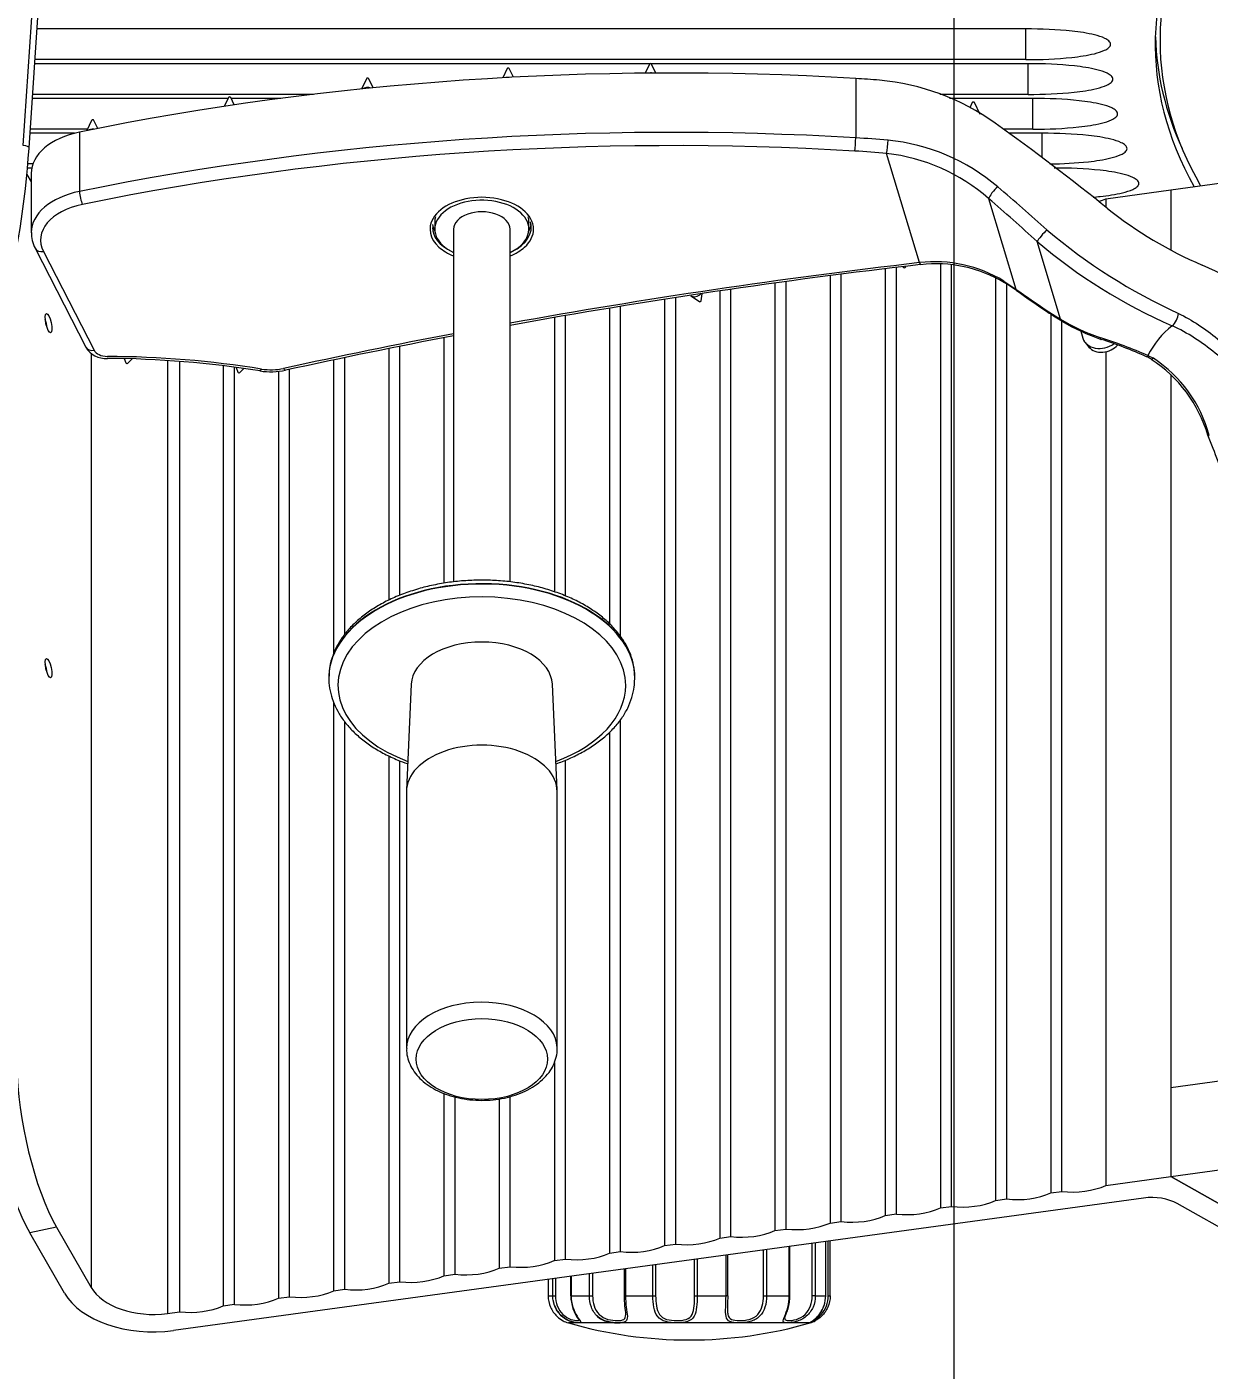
# Model space of a CAD drawing. Header units: millimetres. Extents: x 886808 to 1650903, y -1008069 to 230892.
# Drawn here: x 935303.8 to 935554.9, y -347208.1 to -346922.8 of the extents above; entities that cross this region are included whole.
import ezdxf

# ---------------------------------------------------------------- set-up
doc = ezdxf.new("R2010")
doc.units = ezdxf.units.MM
doc.layers.get('0').update_dxf_attribs({"lineweight": 0})
for name, color, linetype, lineweight in [('A_Dim', 8, 'Continuous', 5), ('hatch', 250, 'Continuous', 0), ('I-FURN', 252, 'Continuous', 5)]:
    doc.layers.add(name, color=color, linetype=linetype, lineweight=lineweight)
doc.styles.add('TIÊU ĐỀ', font='arial.ttf', dxfattribs={"height": 230})
doc.dimstyles.new('1-100', dxfattribs={"dimtxt": 230, "dimasz": 150, "dimexe": 150, "dimexo": 300, "dimgap": 90, "dimtad": 1, "dimdec": 0, "dimrnd": 5, "dimzin": 0, "dimtxsty": 'TIÊU ĐỀ', "dimblk": 'ARCHTICK', "dimcen": 100, "dimdle": 120, "dimclrd": 256, "dimclre": 256, "dimclrt": 2, "dimadec": 0, "dimazin": 0, "dimtfac": 1, "dimtdec": 0, "dimtix": 1, "dimtmove": 1, "dimatfit": 3, "dimldrblk": 'OPEN30', "dimfxl": 900, "dimtolj": 1, "dimtzin": 0, "dimlwd": 13, "dimlwe": 13, "dimarcsym": 1})

# ---------------------------------------------------------------- blocks, each defined once
blk = doc.blocks.new('A$C26DD556D')
at = {"layer": 'hatch', "transparency": 33554636}
for p, q in [((2391.55, 23599.27), (2391.55, 22139.27)), ((2193.95, 23237.57, 0), (2198.39, 23305.07, 0)), ((2195.19, 23237.02, 0), (2199.63, 23304.53, 0)), ((2406.87, 23262.31, 0), (2196.85, 23262.31, 0)), ((2406.87, 23255.79, 0), (2406.87, 23262.31, 0)), ((2327.01, 23254.92, 0), (2196.36, 23254.92, 0)), ((2406.87, 23255.79, 0), (2196.42, 23255.79, 0)), ((2326.91, 23254.83, 0), (2326, 23252.91, 0)), ((2407.37, 23254.92, 0), (2327.29, 23254.92, 0)), ((2328.29, 23252.92, 0), (2327.39, 23254.83, 0)), ((2407.37, 23248.4, 0), (2407.37, 23254.92, 0)), ((2266.82, 23251.73, 0), (2265.79, 23249.54, 0)), ((2268.22, 23249.79, 0), (2267.3, 23251.73, 0)), ((2296.68, 23253.89, 0), (2295.76, 23251.92, 0)), ((2298.03, 23252.05, 0), (2297.16, 23253.89, 0)), ((2370.73, 23251.77, 0), (2370.73, 23239.16, 0)), ((2237.4, 23247.53, 0), (2195.88, 23247.53, 0)), ((2255.56, 23248.4, 0), (2195.94, 23248.4, 0)), ((2237.51, 23247.76, 0), (2236.6, 23245.84, 0)), ((2238.74, 23246.16, 0), (2237.99, 23247.76, 0)), ((2248.61, 23247.53, 0), (2238.1, 23247.53, 0)), ((2407.37, 23248.4, 0), (2388.57, 23248.4, 0)), ((2408.37, 23247.53, 0), (2390.68, 23247.53, 0)), ((2395.48, 23246.66, 0), (2394.95, 23245.55, 0)), ((2397.16, 23244.12, 0), (2395.96, 23246.66, 0)), ((2408.37, 23241.01, 0), (2408.37, 23247.53, 0)), ((2204.83, 23240.14, 0), (2195.39, 23240.14, 0)), ((2207.58, 23241.01, 0), (2195.45, 23241.01, 0)), ((2205.9, 23240.39, 0), (2205.9, 23227.78, 0)), ((2208.46, 23242.88, 0), (2207.43, 23240.7, 0)), ((2209.76, 23241.16, 0), (2208.94, 23242.88, 0)), ((2408.37, 23241.01, 0), (2402.12, 23241.01, 0)), ((2410.37, 23240.14, 0), (2403.33, 23240.14, 0)), ((2410.37, 23234.96, 0), (2410.37, 23240.14, 0)), ((2384.29, 23212.66, 0), (2377.31, 23235.86, 0)), ((2195.74, 23232.75, 0), (2194.84, 23232.75, 0)), ((2195.98, 23233.63, 0), (2194.91, 23233.63, 0)), ((2195.62, 23231.62, 0), (2195.62, 23219.02, 0)), ((2194.71, 23231.4, 0), (2195.62, 23229.82, 0)), ((2437.7, 23228.13, 0), (2462.11, 23231.46, 0)), ((2398.97, 23226.26, 0), (2404.75, 23207.04, 0)), ((2423.88, 23226.24, 0), (2437.7, 23228.13, 0)), ((2423.88, 23226.24, 0), (2423.88, 23224.42, 0)), ((2437.7, 23228.13, 0), (2437.7, 23215.36, 0)), ((2437.7, 23228.13, 0), (2437.7, 23215.36, 0)), ((2281.33, 23221.34, 0), (2281.33, 23219.76, 0)), ((2301.33, 23219.76, 0), (2301.33, 23221.34, 0)), ((2285.33, 23219.76, 0), (2285.33, 23144.84, 0)), ((2297.33, 23144.83, 0), (2297.33, 23219.76, 0)), ((2196.44, 23215.7, 0), (2207.2, 23194.7, 0)), ((2198.22, 23215.03, 0), (2208.98, 23194.04, 0)), ((2414.25, 23200.64, 0), (2409.28, 23217.15, 0)), ((2379.37, 23010.55, 0), (2379.37, 23211.63, 0)), ((2380.72, 23211.79, 0), (2380.97, 23211.61, 0)), ((2384.29, 23212.66, 0), (2384.29, 23212.66, 0)), ((2388.73, 23212.38, 0), (2388.73, 23011.83, 0)), ((2391.09, 23012.15, 0), (2391.09, 23212.2, 0)), ((2365.3, 23209.88, 0), (2365.3, 23008.63, 0)), ((2367.65, 23008.95, 0), (2367.65, 23210.17, 0)), ((2377.02, 23211.33, 0), (2377.02, 23010.23, 0)), ((2400.45, 23209.4, 0), (2400.45, 23013.43, 0)), ((2402.18, 23208.74, 0), (2404.75, 23207.04, 0)), ((2337.94, 23204.57, 0), (2338.14, 23206.05, 0)), ((2341.87, 23206.61, 0), (2341.87, 23005.43, 0)), ((2344.22, 23005.76, 0), (2344.22, 23206.96, 0)), ((2353.59, 23208.28, 0), (2353.59, 23007.03, 0)), ((2355.94, 23007.35, 0), (2355.94, 23208.6, 0)), ((2402.8, 23013.75, 0), (2402.8, 23208.12, 0)), ((2320.79, 23133.25, 0), (2320.79, 23203.33, 0)), ((2330.16, 23204.85, 0), (2330.16, 23003.84, 0)), ((2332.51, 23004.16, 0), (2332.51, 23205.21, 0)), ((2335.74, 23205.64, 0), (2337.53, 23204.38, 0)), ((2306.73, 23200.97, 0), (2306.73, 23142.74, 0)), ((2309.08, 23141.87, 0), (2309.08, 23201.39, 0)), ((2318.44, 23202.95, 0), (2318.44, 23135.93, 0)), ((2412.16, 23201.74, 0), (2412.16, 23015.03, 0)), ((2412.51, 23201.73, 0), (2414.25, 23200.64, 0)), ((2412.78, 23201.34, 0), (2414.53, 23200.26, 0)), ((2414.52, 23015.35, 0), (2414.52, 23200.27, 0)), ((2297.36, 23144.83, 0), (2297.36, 23199.31, 0)), ((2418.53, 23198.13, 0), (2418.99, 23196.59, 0)), ((2273.93, 23141.98, 0), (2273.93, 23194.86, 0)), ((2283.29, 23196.68, 0), (2283.29, 23144.55, 0)), ((2419.48, 23195.68, 0), (2420.26, 23194.72, 0)), ((2208.33, 23193.42, 0), (2208.33, 22994.96, 0)), ((2215.38, 23192.27, 0), (2215.71, 23191.38, 0)), ((2216.14, 23191.29, 0), (2217.05, 23192.2, 0)), ((2224.56, 23191.83, 0), (2224.56, 22989.42, 0)), ((2227.14, 23191.64, 0), (2227.14, 22989.78, 0)), ((2259.86, 23191.99, 0), (2259.86, 23129.55, 0)), ((2262.21, 23133.67, 0), (2262.21, 23192.47, 0)), ((2271.58, 23194.38, 0), (2271.58, 23140.94, 0)), ((2423.88, 23193.73, 0), (2423.88, 23016.63, 0)), ((2432.81, 23192.92, 0), (2433.95, 23192.34, 0)), ((2236.42, 23190.74, 0), (2236.42, 22991.04, 0)), ((2238.78, 22991.36, 0), (2238.78, 23190.42, 0)), ((2239.14, 23190.37, 0), (2239.5, 23189.42, 0)), ((2239.93, 23189.33, 0), (2240.75, 23190.15, 0)), ((2248.15, 23189.59, 0), (2248.15, 22992.64, 0)), ((2250.5, 22992.96, 0), (2250.5, 23189.98, 0)), ((2437.7, 23188.91, 0), (2437.7, 23018.51, 0)), ((2258.83, 23124.45, 0), (2258.83, 23124.37, 0)), ((2323.83, 23124.37, 0), (2323.83, 23124.45, 0)), ((2276.34, 23123.09, 0), (2275.34, 23100.57, 0)), ((2307.33, 23100.57, 0), (2306.33, 23123.09, 0)), ((2259.86, 23119.2, 0), (2259.86, 22994.24, 0)), ((2262.21, 22994.56, 0), (2262.21, 23115.11, 0)), ((2320.79, 23002.56, 0), (2320.79, 23115.57, 0)), ((2318.44, 23112.91, 0), (2318.44, 23002.24, 0)), ((2271.58, 23107.88, 0), (2271.58, 22995.84, 0)), ((2273.93, 22996.16, 0), (2273.93, 23106.82, 0)), ((2309.08, 23000.96, 0), (2309.08, 23106.97, 0)), ((2275.33, 23100.3, 0), (2275.33, 23045.7, 0)), ((2307.33, 23045.7, 0), (2307.33, 23100.3, 0)), ((2306.73, 23042.75, 0), (2306.73, 23000.64, 0)), ((2437.7, 23037.43, 0), (2462.11, 23040.76, 0)), ((2283.29, 23036.18, 0), (2283.29, 22997.44, 0)), ((2285.65, 22997.76, 0), (2285.65, 23035.42, 0)), ((2295.01, 23035.01, 0), (2295.01, 22999.04, 0)), ((2297.36, 22999.36, 0), (2297.36, 23035.51, 0)), ((2437.7, 23037.43, 0), (2437.7, 23018.51, 0)), ((2437.7, 23018.51, 0), (2462.11, 23021.85, 0)), ((2423.88, 23016.63, 0), (2437.7, 23018.51, 0)), ((2437.7, 23018.51, 0), (2457.5, 23007.34, 0)), ((2457.5, 23007.34, 0), (2437.7, 23018.51, 0)), ((2412.16, 23015.03, 0), (2414.52, 23015.35, 0)), ((2431.89, 23013.94, 0), (2225.86, 22985.82, 0)), ((2388.73, 23011.83, 0), (2391.09, 23012.15, 0)), ((2400.45, 23013.43, 0), (2402.8, 23013.75, 0)), ((2453.08, 23004.83, 0), (2439.02, 23012.76, 0)), ((2377.02, 23010.23, 0), (2379.37, 23010.55, 0)), ((2200.97, 23007.76, 0), (2195.31, 23006.53, 0)), ((2202.68, 22993.73, 0), (2195.31, 23006.53, 0)), ((2200.97, 23007.76, 0), (2208.33, 22994.96, 0)), ((2353.59, 23007.03, 0), (2355.94, 23007.35, 0)), ((2365.3, 23008.63, 0), (2367.65, 23008.95, 0)), ((2330.16, 23003.84, 0), (2332.51, 23004.16, 0)), ((2341.87, 23005.43, 0), (2344.22, 23005.76, 0)), ((2356.62, 22993.18, 0), (2356.62, 23003.66, 0)), ((2356.77, 22993.18, 0), (2356.77, 23003.68, 0)), ((2361.52, 22993.18, 0), (2361.52, 23004.33, 0)), ((2362.15, 23004.42, 0), (2362.15, 22993.18, 0)), ((2364.36, 22993.18, 0), (2364.36, 23004.72, 0)), ((2364.38, 22993.18, 0), (2364.38, 23004.72, 0)), ((2364.9, 22993.18, 0), (2364.9, 23004.79, 0)), ((2365.33, 22993.18, 0), (2365.33, 23004.85, 0)), ((2306.73, 23000.64, 0), (2309.08, 23000.96, 0)), ((2318.44, 23002.24, 0), (2320.79, 23002.56, 0)), ((2336.53, 22993.18, 0), (2336.53, 23000.92, 0)), ((2337.05, 23000.99, 0), (2337.05, 22993.18, 0)), ((2343.19, 22993.18, 0), (2343.19, 23001.83, 0)), ((2343.55, 22993.18, 0), (2343.55, 23001.88, 0)), ((2351.14, 22993.18, 0), (2351.14, 23002.92, 0)), ((2351.8, 23003.01, 0), (2351.8, 22993.18, 0)), ((2283.29, 22997.44, 0), (2285.65, 22997.76, 0)), ((2295.01, 22999.04, 0), (2297.36, 22999.36, 0)), ((2314.19, 22993.18, 0), (2314.19, 22997.87, 0)), ((2314.86, 22997.96, 0), (2314.86, 22993.18, 0)), ((2321.57, 22998.88, 0), (2321.57, 22993.18, 0)), ((2321.85, 22998.92, 0), (2321.85, 22993.18, 0)), ((2327.66, 22993.18, 0), (2327.66, 22999.71, 0)), ((2328.25, 22999.79, 0), (2328.25, 22993.18, 0)), ((2271.58, 22995.84, 0), (2273.93, 22996.16, 0)), ((2305.42, 22996.68, 0), (2305.42, 22993.18, 0)), ((2305.42, 22996.68, 0), (2305.42, 22993.18, 0)), ((2306.41, 22993.18, 0), (2306.41, 22996.81, 0)), ((2306.97, 22996.89, 0), (2306.97, 22993.18, 0)), ((2310.19, 22997.33, 0), (2310.19, 22993.18, 0)), ((2310.27, 22997.34, 0), (2310.27, 22993.18, 0)), ((2248.15, 22992.64, 0), (2250.5, 22992.96, 0)), ((2259.86, 22994.24, 0), (2262.21, 22994.56, 0)), ((2305.42, 22993.18, 0), (2306.41, 22993.18, 0)), ((2305.42, 22993.18, 0), (2305.42, 22993.18, 0)), ((2306.41, 22993.18, 0), (2306.97, 22993.18, 0)), ((2310.19, 22993.18, 0), (2310.27, 22993.18, 0)), ((2310.27, 22993.18, 0), (2314.19, 22993.18, 0)), ((2314.19, 22993.18, 0), (2314.86, 22993.18, 0)), ((2321.57, 22993.18, 0), (2321.85, 22993.18, 0)), ((2321.85, 22993.18, 0), (2327.66, 22993.18, 0)), ((2327.66, 22993.18, 0), (2328.25, 22993.18, 0)), ((2336.53, 22993.18, 0), (2337.05, 22993.18, 0)), ((2337.05, 22993.18, 0), (2343.19, 22993.18, 0)), ((2343.55, 22993.18, 0), (2343.19, 22993.18, 0)), ((2351.14, 22993.18, 0), (2351.8, 22993.18, 0)), ((2351.8, 22993.18, 0), (2356.62, 22993.18, 0)), ((2356.77, 22993.18, 0), (2356.62, 22993.18, 0)), ((2356.73, 22992.83, 0), (2356.74, 22993.18, 0)), ((2362.15, 22993.18, 0), (2361.52, 22993.18, 0)), ((2362.15, 22993.18, 0), (2364.36, 22993.18, 0)), ((2364.36, 22993.18, 0), (2364.38, 22993.18, 0)), ((2364.9, 22993.18, 0), (2365.33, 22993.18, 0)), ((2224.56, 22989.42, 0), (2227.14, 22989.78, 0)), ((2236.42, 22991.04, 0), (2238.78, 22991.36, 0)), ((2361.04, 22987.42, 0), (2309.71, 22987.42, 0))]:
    blk.add_line(p, q, dxfattribs=at)
for centre, radius, start, end in [((2371.39, 23202.01, 0), 49.6, 54.2386, 84.9285), ((2373.6, 23196.9, 0), 41.94, 49.4053, 84.5397), ((2372.95, 23196.79, 0), 39.31, 48.5666, 83.6401), ((2479.69, 23294.15, 0), 89.33, 231.6901, 246.6512), ((2202.36, 23218.87, 0), 6.71, 178.2485, 208.2246), ((2490.14, 23312.83, 0), 122.06, 229.7964, 245.3801), ((2483.38, 23303.97, 0), 114.14, 229.5214, 246.5573), ((2541.72, 21851.38, 0), 1369.92, 96.58915, 100.27539), ((2387.51, 23184.57, 0), 28.28, 58.7333, 96.5265), ((2387.92, 23184.65, 0), 27.76, 58.7802, 97.0126), ((2377.98, 23168.28, 0), 46.94, 54.9901, 58.7646), ((2578.22, 23450.01, 0), 298.7, 234.5364, 236.0767), ((2441.56, 23247.28, 0), 54.2, 236.3494, 237.9369), ((2435.37, 23233.98, 0), 39.64, 238.2874, 251.6416), ((2448.55, 23185.36, 0), 17.46, 127.2879, 154.351), ((2211.49, 23197.37, 0), 5.06, 211.8527, 273.3358), ((2541.72, 21851.38, 0), 1369.92, 100.78719, 102.30998), ((2389.7, 23093.73, 0), 108.15, 66.5107, 72.3169), ((2394.76, 23108.54, 0), 92.21, 65.8465, 72.2409), ((2210.3, 22975.97, 0), 216.36, 80.9794, 89.6052), ((2430.48, 23187.65, 0), 5.41, 55.6694, 68.1356), ((2417.65, 23167.73, 0), 29.08, 16.517, 56.9279), ((2418.49, 23168.7, 0), 28.25, 14.7901, 56.8109), ((2246.54, 23204.26, 0), 14.79, 260.9738, 282.1508), ((2144.09, 23058.54, 0), 323.55, 19.1568, 21.29), ((2318.96, 22993.3, 0), 8.75, 180.7589, 217.178), ((2311.37, 22993.18, 0), 6, 242.278, 253.8915), ((2335.37, 23076.29, 0), 92.5, 253.8915, 286.1085), ((2359.37, 22993.18, 0), 6, 286.1085, 297.6359)]:
    blk.add_arc(centre, radius, start, end, dxfattribs=at)
for centre, major_axis, ratio, start_param, end_param in [((2585.37, 23259.05, 0), (151, 0), 0.615661, 2.104329, 3.473083), ((2585.37, 23259.84, 0), (-150, 0), 0.615661, 5.389055, 6.283185), ((2585.37, 23262.2, 0), (151, 0), 0.615661, 3.158546, 3.417355), ((2585.37, 23259.84, 0), (-150, 0), 0.615661, 0, 0.340638), ((2331.94, 23006.67, 0), (400, 0), 0.615661, 1.473657, 1.891363), ((2327.15, 23254.79, 0), (-0.25, 0), 0.615661, 3.424377, 6.000401), ((2267.06, 23251.69, 0), (-0.25, 0), 0.615661, 3.424377, 6.000401), ((2296.92, 23251.09, 0), (1.5, 0), 0.615661, 1.423237, 1.894298), ((2296.92, 23253.84, 0), (-0.25, 0), 0.615661, 3.424377, 6.000401), ((2327.15, 23252.03, 0), (1.5, 0), 0.615661, 1.291608, 1.874014), ((2356.19, 23159.86, 0), (150, 0), 0.615661, 1.439816, 1.473657), ((2267.06, 23248.93, 0), (1.5, 0), 0.615661, 1.076432, 2.391965), ((2237.75, 23247.72, 0), (-0.25, 0), 0.615661, 3.424377, 6.000401), ((2395.72, 23246.62, 0), (-0.25, 0), 0.615661, 3.424377, 6.000401), ((2208.7, 23242.84, 0), (0.25, 0), 0.615661, 0.282784, 2.858808), ((2210.62, 23231.62, 0), (15, 0), 0.615661, 1.891363, 3.141593), ((2331.94, 22994.06, 0), (-400, 0), 0.615661, 4.615249, 5.032956), ((2208.7, 23240.08, 0), (-1.5, 0), 0.615661, 4.574873, 5.478461), ((2356.19, 23193.07, 0), (145.36, -99.24), 0.372826, 1.348561, 1.520982), ((2193.69, 23237.12, 0), (-1.5, 0.1), 0.31353, 3.141593, 4.560578), ((2331.94, 22992.48, 0), (398, 0), 0.615661, 1.473657, 1.891363), ((2370.54, 23237.94, 0), (-0.12, -2), 0.076427, 0.665519, 2.236315), ((2356.19, 23147.25, 0), (150, 0), 0.615661, 1.427594, 1.473657), ((2377.31, 23237.44, 0), (-0.18, -1.99), 0.11246, 0.668223, 2.239019), ((2190.28, 23228.42, 0), (3.23, 28.32), 0.143604, 3.813027, 5.034757), ((2193.69, 23237.12, 0), (-1.5, 0.1), 0.31353, 2.989781, 3.141593), ((2356.19, 23145.67, 0), (148, 0), 0.615661, 1.427594, 1.473657), ((2400.3, 23227.57, 0), (-1.31, -1.51), 0.206077, 4.018388, 5.910761), ((2356.19, 23190.67, 0), (145.4, -120.08), 0.307143, 1.442612, 1.516566), ((2210.62, 23219.02, 0), (15, 0), 0.615661, 1.891363, 3.13633), ((2206.53, 23226.61, 0), (0.4, -1.96), 0.248306, 4.023647, 5.594443), ((2291.33, 23219.76, 0), (10, 0), 0.615661, 0, 4.068888), ((2291.33, 23219.76, 0), (11, 0), 0.615661, 0.342498, 2.799316), ((2354.85, 23189.36, 0), (143.47, -119.76), 0.303319, 1.442157, 1.51611), ((2416.82, 23232.21, 0), (12, 0), 0.615661, -1.091953, -0.941492), ((2210.62, 23217.44, 0), (13, 0), 0.615661, 1.891363, 3.447025), ((2291.33, 23219.76, 0), (6, 0), 0.615661, 0, 3.141593), ((2291.33, 23219.76, 0), (11, 0), 0.615661, 2.799316, 3.735288), ((2291.33, 23220.15, 0), (-10.5, 0), 0.615661, 0, 0.915978), ((2291.33, 23221.34, 0), (10.5, 0), 0.615661, 3.233145, 3.45949), ((2291.33, 23221.34, 0), (10, 0), 0.615661, 2.969805, 3.141593), ((2291.33, 23220.15, 0), (-10.5, 0), 0.615661, 2.225615, 3.324852), ((2291.33, 23221.34, 0), (10, 0), 0.615661, 0, 0.171787), ((2291.33, 23221.34, 0), (10.5, 0), 0.615661, 5.965288, 6.191633), ((2291.33, 23219.76, 0), (11, 0), 0.615661, 0, 0.342498), ((2291.33, 23219.76, 0), (10, 0), 0.615661, 5.35589, 6.283185), ((2291.33, 23219.76, 0), (11, 0), 0.615661, 5.686114, 6.283185), ((2410.62, 23218.46, 0), (-1.34, -1.48), 0.149688, 3.97635, 5.914786), ((2198.22, 23216.61, 0), (1.78, 0.91), 0.751539, 3.14297, 4.34498), ((2291.33, 23219.76, 0), (11, 0), 0.615661, 3.735288, 4.135458), ((2291.33, 23219.76, 0), (11, 0), 0.615661, 5.28932, 5.686114), ((2551.45, 22666.95, 0), (-902, 0), 0.615661, -1.384403, -1.28521), ((2381.15, 23211.78, 0), (-0.229, -0.101), 0.760703, 0.431847, 2.709746), ((2384.29, 23214.23, 0), (-0.23, 1.99), 0.146031, 2.469873, 3.142013), ((2384.29, 23214.24, 0), (-0.23, 1.99), 0.146089, 2.469885, 3.136436), ((2356.19, 23137.4, 0), (150, 0), 0.615661, 0.753765, 0.943013), ((2403.35, 23210.14, 0), (1.02, 1.72), 0.328735, 2.692005, 3.132631), ((2336.79, 23206.63, 0), (1.37, 0.6), 0.760703, 3.573439, 5.218906), ((2405.22, 23239.6, 0), (65.92, -55.02), 0.303319, -1.32973, -1.233286), ((2406.08, 23208.36, 0), (1.16, 1.63), 0.408495, 2.740856, 3.141593), ((2337.7, 23204.55, 0), (-0.229, -0.101), 0.760703, 0.431847, 2.709746), ((2198.36, 23199.58, 0), (0.43, -1.95), 0.263043, 1.095152, 2.046441), ((2410.14, 23209.6, 0), (12.6, -10.52), 0.303319, -1.233286, -1.139563), ((2412.63, 23203.82, 0), (1.11, 1.66), 0.467642, 2.726991, 3.141425), ((2413.84, 23203.04, 0), (1.06, 1.7), 0.522378, 2.710827, 3.141593), ((2444.2, 23230.17, 0), (-43.09, -12.97), 0.774815, 0.598285, 0.830518), ((2415.58, 23201.96, 0), (1.06, 1.7), 0.522378, 2.710827, 3.141279), ((2438.18, 23200.84, 0), (-0.87, -1.8), 0.38767, 0.704009, 2.349733), ((2551.45, 22666.95, 0), (-902, 0), 0.615661, -1.271316, -1.229129), ((2208.98, 23195.61, 0), (1.78, 0.91), 0.751539, 3.141593, 4.34498), ((2423.06, 23197.82, 0), (-4.07, -1.23), 0.774815, 0, 1.981703), ((2423.43, 23196.61, 0), (-3.59, -1.08), 0.774815, 0.311411, 2.257879), ((2423.52, 23198.25, 0), (0.64, 1.9), 0.426406, 2.599426, 3.146317), ((2211.84, 23194.59, 0), (-3, 0), 0.615661, 0.305433, 1.558638), ((2211.8, 23194.32, 0), (0, 2), 1, 3.134096, 3.141593), ((2210.14, 23108.41, 0), (137, 0), 0.615661, 1.316994, 1.558638), ((2433.34, 23194.5, 0), (0.84, 1.81), 0.164325, 3.13017, 3.738283), ((2215.94, 23191.42, 0), (0.244, -0.053), 0.781053, 3.604665, 5.820113), ((2239.73, 23189.46, 0), (0.244, -0.053), 0.781053, 3.604665, 5.820113), ((2244.53, 23191.63, 0), (0.32, 1.97), 0.197859, 3.139707, 3.820674), ((2246.54, 23194.82, 0), (-8, 0), 0.615661, 1.316994, 1.912463), ((2249.22, 23191.75, 0), (-0.43, 1.95), 0.264029, 2.449289, 3.14233), ((2447.44, 23176.72, 0), (1.88, 0.69), 0.231959, 3.172623, 3.573412), ((2291.33, 23124.45, 0), (32.5, 0), 0.615661, 0, 3.118599), ((2291.33, 23124.37, 0), (32.5, 0), 0.615661, 0, 3.118599), ((2291.33, 23122.83, 0), (30.55, 0), 0.615661, 0, 4.171833), ((2291.33, 23122.83, 0), (15, 0), 0.615661, 0.027321, 3.114272), ((2198.36, 23126.29, 0), (0.43, -1.95), 0.263043, 1.095152, 2.046441), ((2291.33, 23124.45, 0), (32.5, 0), 0.615661, 3.118599, 3.141593), ((2291.33, 23124.37, 0), (32.5, 0), 0.615661, 3.118599, 3.141593), ((2291.33, 23124.37, 0), (32.5, 0), 0.615661, 6.277115, 6.283185), ((2291.33, 23122.83, 0), (30.55, 0), 0.615661, 5.252945, 6.283185), ((2291.33, 23100.3, 0), (16, 0), 0.615661, 0, 3.141593), ((2291.33, 23045.7, 0), (16, 0), 0.615661, 0.019039, 3.143453), ((2291.33, 23045.7, 0), (16, 0), 0.615661, 0, 0.019039), ((2195.31, 23026.23, 0), (5.33, -24.43), 0.263043, 4.020317, 5.591113), ((2200.97, 23027.46, 0), (-5.33, 24.43), 0.263043, 0.878724, 2.44952), ((2405.1, 23021, 0), (12, 0), 0.615661, 4.519417, 5.341693), ((2416.82, 23022.6, 0), (12, 0), 0.615661, 4.519417, 5.341693), ((2381.67, 23017.8, 0), (12, 0), 0.615661, 4.519417, 5.341693), ((2393.39, 23019.4, 0), (12, 0), 0.615661, 4.519417, 5.341693), ((2433.62, 23009.13, 0), (-8, 0), 0.615661, 3.970624, 4.930555), ((2369.96, 23016.2, 0), (12, 0), 0.615661, 4.519417, 5.341693), ((2346.52, 23013.01, 0), (12, 0), 0.615661, 4.519417, 5.341693), ((2358.24, 23014.61, 0), (12, 0), 0.615661, 4.519417, 5.341693), ((2323.09, 23009.81, 0), (12, 0), 0.615661, 4.519417, 5.341693), ((2334.81, 23011.41, 0), (12, 0), 0.615661, 4.519417, 5.341693), ((2299.66, 23006.61, 0), (12, 0), 0.615661, 4.519417, 5.341693), ((2311.38, 23008.21, 0), (12, 0), 0.615661, 4.519417, 5.341693), ((2287.95, 23005.01, 0), (12, 0), 0.615661, 4.519417, 5.341693), ((2221.53, 22997.84, 0), (-14, 0), 0.615661, 0.340339, 1.788962), ((2264.52, 23001.81, 0), (12, 0), 0.615661, 4.519417, 5.341693), ((2276.23, 23003.41, 0), (12, 0), 0.615661, 4.519417, 5.341693), ((2221.53, 22997.84, 0), (20, 0), 0.615661, 3.481932, 4.930555), ((2241.08, 22998.61, 0), (12, 0), 0.615661, 4.519417, 5.341693), ((2252.8, 23000.21, 0), (12, 0), 0.615661, 4.519417, 5.341693), ((2229.4, 22997.03, 0), (-12, 0), 0.615661, 1.381797, 2.196128)]:
    blk.add_ellipse(centre, major_axis=major_axis, ratio=ratio, start_param=start_param, end_param=end_param, dxfattribs=at)
for centre, major_axis, ratio in [((2199.3, 23199.79, 0), (-0.45, 2.05), 0.263043), ((2199.3, 23126.5, 0), (-0.45, 2.05), 0.263043), ((2291.33, 23043.46, 0), (13.95, 0), 0.615661)]:
    blk.add_ellipse(centre, major_axis=major_axis, ratio=ratio, dxfattribs=at)
for points, knots in [([(2406.87, 23255.79, 0), (2410.13, 23255.79, 0), (2413.41, 23255.91, 0), (2418.28, 23256.44, 0), (2419.89, 23256.67, 0), (2422.19, 23257.24, 0), (2422.93, 23257.47, 0), (2423.92, 23257.93, 0), (2424.22, 23258.11, 0), (2424.7, 23258.52, 0), (2424.86, 23258.77, 0), (2424.88, 23259.28, 0), (2424.73, 23259.53, 0), (2424.27, 23259.96, 0), (2423.96, 23260.14, 0), (2422.97, 23260.62, 0), (2422.22, 23260.85, 0), (2419.93, 23261.42, 0), (2418.3, 23261.66, 0), (2413.45, 23262.19, 0), (2410.17, 23262.31, 0), (2406.87, 23262.31, 0)], [0, 0, 0, 0, 0.25, 0.25, 0.375, 0.375, 0.4375, 0.4375, 0.46875, 0.46875, 0.5, 0.5, 0.53125, 0.53125, 0.5625, 0.5625, 0.625, 0.625, 0.75, 0.75, 1, 1, 1, 1]), ([(2407.37, 23248.4, 0), (2410.63, 23248.4, 0), (2413.91, 23248.52, 0), (2418.78, 23249.05, 0), (2420.39, 23249.28, 0), (2422.69, 23249.85, 0), (2423.43, 23250.08, 0), (2424.42, 23250.54, 0), (2424.72, 23250.72, 0), (2425.2, 23251.13, 0), (2425.36, 23251.38, 0), (2425.38, 23251.89, 0), (2425.23, 23252.15, 0), (2424.77, 23252.57, 0), (2424.46, 23252.76, 0), (2423.47, 23253.23, 0), (2422.72, 23253.46, 0), (2420.43, 23254.03, 0), (2418.8, 23254.27, 0), (2413.95, 23254.8, 0), (2410.67, 23254.92, 0), (2407.37, 23254.92, 0)], [0, 0, 0, 0, 0.25, 0.25, 0.375, 0.375, 0.4375, 0.4375, 0.46875, 0.46875, 0.5, 0.5, 0.53125, 0.53125, 0.5625, 0.5625, 0.625, 0.625, 0.75, 0.75, 1, 1, 1, 1]), ([(2408.37, 23241.01, 0), (2411.63, 23241.01, 0), (2414.91, 23241.13, 0), (2419.78, 23241.66, 0), (2421.39, 23241.9, 0), (2423.69, 23242.46, 0), (2424.43, 23242.69, 0), (2425.42, 23243.15, 0), (2425.72, 23243.33, 0), (2426.2, 23243.75, 0), (2426.36, 23243.99, 0), (2426.38, 23244.5, 0), (2426.23, 23244.76, 0), (2425.77, 23245.19, 0), (2425.46, 23245.37, 0), (2424.47, 23245.84, 0), (2423.72, 23246.07, 0), (2421.43, 23246.64, 0), (2419.8, 23246.88, 0), (2414.95, 23247.41, 0), (2411.67, 23247.53, 0), (2408.37, 23247.53, 0)], [0, 0, 0, 0, 0.25, 0.25, 0.375, 0.375, 0.4375, 0.4375, 0.46875, 0.46875, 0.5, 0.5, 0.53125, 0.53125, 0.5625, 0.5625, 0.625, 0.625, 0.75, 0.75, 1, 1, 1, 1]), ([(2412, 23233.64, 0), (2414.72, 23233.67, 0), (2417.45, 23233.8, 0), (2421.78, 23234.27, 0), (2423.39, 23234.51, 0), (2425.69, 23235.08, 0), (2426.43, 23235.3, 0), (2427.42, 23235.77, 0), (2427.72, 23235.94, 0), (2428.2, 23236.36, 0), (2428.36, 23236.6, 0), (2428.38, 23237.11, 0), (2428.23, 23237.37, 0), (2427.77, 23237.8, 0), (2427.46, 23237.98, 0), (2426.47, 23238.45, 0), (2425.72, 23238.68, 0), (2423.43, 23239.26, 0), (2421.8, 23239.49, 0), (2416.95, 23240.02, 0), (2413.67, 23240.14, 0), (2410.37, 23240.14, 0)], [0.0415688, 0.0415688, 0.0415688, 0.0415688, 0.25, 0.25, 0.375, 0.375, 0.4375, 0.4375, 0.46875, 0.46875, 0.5, 0.5, 0.53125, 0.53125, 0.5625, 0.5625, 0.625, 0.625, 0.75, 0.75, 1, 1, 1, 1]), ([(2421.15, 23226.56, 0), (2421.65, 23226.61, 0), (2422.15, 23226.66, 0), (2424.28, 23226.89, 0), (2425.89, 23227.12, 0), (2428.19, 23227.69, 0), (2428.93, 23227.91, 0), (2429.92, 23228.38, 0), (2430.22, 23228.56, 0), (2430.7, 23228.97, 0), (2430.86, 23229.21, 0), (2430.88, 23229.73, 0), (2430.73, 23229.98, 0), (2430.27, 23230.41, 0), (2429.96, 23230.59, 0), (2428.97, 23231.07, 0), (2428.22, 23231.29, 0), (2425.93, 23231.87, 0), (2424.3, 23232.1, 0), (2419.45, 23232.63, 0), (2416.17, 23232.75, 0), (2412.87, 23232.75, 0)], [0.2112403, 0.2112403, 0.2112403, 0.2112403, 0.25, 0.25, 0.375, 0.375, 0.4375, 0.4375, 0.46875, 0.46875, 0.5, 0.5, 0.53125, 0.53125, 0.5625, 0.5625, 0.625, 0.625, 0.75, 0.75, 1, 1, 1, 1]), ([(2439.29, 23201.87, 0), (2442.22, 23200.46, 0), (2444.97, 23198.64, 0), (2448.87, 23195.41, 0), (2450.14, 23194.24, 0), (2452.57, 23191.79, 0), (2453.74, 23190.51, 0), (2456.02, 23187.88, 0), (2457.13, 23186.55, 0), (2459.31, 23183.84, 0), (2460.37, 23182.46, 0), (2462.34, 23179.59, 0), (2463.26, 23178.07, 0), (2464.73, 23174.88, 0), (2465.25, 23173.26, 0), (2465.55, 23171.69, 0)], [0, 0, 0, 0, 0.25, 0.25, 0.375, 0.375, 0.5, 0.5, 0.625, 0.625, 0.75, 0.75, 0.875, 0.875, 1, 1, 1, 1]), ([(2464.9, 23167.5, 0), (2465.02, 23168.99, 0), (2465.02, 23170.55, 0), (2464.55, 23173.09, 0), (2464.32, 23173.95, 0), (2463.68, 23175.67, 0), (2463.26, 23176.54, 0), (2462.32, 23178.19, 0), (2461.78, 23178.99, 0), (2460.64, 23180.51, 0), (2460.04, 23181.24, 0), (2458.17, 23183.35, 0), (2456.84, 23184.66, 0), (2454.11, 23187.23, 0), (2452.71, 23188.49, 0), (2449.93, 23191.02, 0), (2448.54, 23192.26, 0), (2445.67, 23194.58, 0), (2444.2, 23195.66, 0), (2441.16, 23197.63, 0), (2439.58, 23198.51, 0), (2437.97, 23199.25, 0)], [0, 0, 0, 0, 0.125, 0.125, 0.1875, 0.1875, 0.25, 0.25, 0.3125, 0.3125, 0.375, 0.375, 0.5, 0.5, 0.625, 0.625, 0.75, 0.75, 0.875, 0.875, 1, 1, 1, 1]), ([(2433.95, 23192.34, 0), (2433.9, 23192.29, 0), (2433.85, 23192.25, 0), (2433.76, 23192.19, 0), (2433.72, 23192.16, 0), (2433.63, 23192.13, 0), (2433.58, 23192.13, 0), (2433.55, 23192.15, 0)], [0, 0, 0, 0, 0.125, 0.125, 0.25, 0.25, 0.4471661, 0.4471661, 0.4471661, 0.4471661]), ([(2277.45, 23143.24, 0), (2276.84, 23143.05, 0), (2275.34, 23142.58, 0), (2272.75, 23141.57, 0), (2269.98, 23140.2, 0), (2267.43, 23138.63, 0), (2265.16, 23136.89, 0), (2263.19, 23134.99, 0), (2261.57, 23132.95, 0), (2260.29, 23130.8, 0), (2259.41, 23128.59, 0), (2258.93, 23126.58, 0), (2258.9, 23125.45, 0), (2258.89, 23124.95, 0)], [0, 0, 0, 0, 0.052631, 0.152157, 0.251869, 0.351726, 0.451662, 0.551486, 0.65093, 0.749644, 0.847295, 0.943738, 1, 1, 1, 1]), ([(2323.8, 23124.31, 0), (2323.81, 23124.51, 0), (2323.87, 23125.39, 0), (2323.62, 23127.13, 0), (2323.01, 23129.32, 0), (2322.01, 23131.48, 0), (2320.67, 23133.54, 0), (2318.99, 23135.5, 0), (2316.97, 23137.34, 0), (2314.66, 23139.02, 0), (2312.07, 23140.54, 0), (2309.23, 23141.86, 0), (2306.19, 23142.98, 0), (2302.98, 23143.89, 0), (2299.64, 23144.57, 0), (2296.21, 23145.02, 0), (2292.71, 23145.23, 0), (2289.21, 23145.2, 0), (2285.72, 23144.94, 0), (2282.33, 23144.45, 0), (2279.51, 23143.83, 0), (2278.02, 23143.41, 0), (2277.45, 23143.24, 0)], [0, 0, 0, 0, 0.012385, 0.063966, 0.115528, 0.167376, 0.219742, 0.272693, 0.326151, 0.379961, 0.433964, 0.488039, 0.542098, 0.596116, 0.650087, 0.704019, 0.757927, 0.811827, 0.865738, 0.919674, 0.973654, 1, 1, 1, 1]), ([(2258.89, 23124.88, 0), (2258.86, 23124.53, 0), (2258.79, 23123.54, 0), (2259.05, 23121.68, 0), (2259.67, 23119.48, 0), (2260.66, 23117.33, 0), (2262.01, 23115.26, 0), (2263.7, 23113.3, 0), (2265.71, 23111.47, 0), (2268.03, 23109.78, 0), (2270.63, 23108.27, 0), (2273.14, 23107.1, 0), (2274.8, 23106.46, 0), (2275.47, 23106.22, 0)], [0, 0, 0, 0, 0.0136385, 0.0466903, 0.079731, 0.1129564, 0.1465149, 0.1804485, 0.2147059, 0.2491876, 0.2837925, 0.318443, 0.3412261, 0.3412261, 0.3412261, 0.3412261]), ([(2307.09, 23106.18, 0), (2308.03, 23106.51, 0), (2309.95, 23107.27, 0), (2312.67, 23108.61, 0), (2315.22, 23110.17, 0), (2317.49, 23111.91, 0), (2319.46, 23113.82, 0), (2321.09, 23115.85, 0), (2322.37, 23118.01, 0), (2323.25, 23120.22, 0), (2323.75, 23122.35, 0), (2323.79, 23123.6, 0), (2323.8, 23124.24, 0)], [0.6669059, 0.6669059, 0.6669059, 0.6669059, 0.6989289, 0.7336642, 0.7684503, 0.803264, 0.8380395, 0.8726836, 0.9070744, 0.9410957, 0.9746959, 1, 1, 1, 1]), ([(2275.37, 23045.68, 0), (2275.36, 23045.52, 0), (2275.31, 23044.84, 0), (2275.59, 23043.51, 0), (2276.22, 23041.89, 0), (2277.2, 23040.37, 0), (2278.5, 23038.97, 0), (2280.1, 23037.73, 0), (2281.98, 23036.66, 0), (2284.1, 23035.8, 0), (2286.39, 23035.17, 0), (2288.8, 23034.79, 0), (2291.26, 23034.65, 0), (2293.73, 23034.77, 0), (2296.14, 23035.14, 0), (2298.45, 23035.76, 0), (2300.61, 23036.62, 0), (2302.57, 23037.72, 0), (2304.27, 23039.05, 0), (2305.6, 23040.53, 0), (2306.59, 23042.15, 0), (2307.17, 23043.84, 0), (2307.39, 23045.19, 0), (2307.32, 23045.84, 0), (2307.31, 23045.94, 0)], [0, 0, 0, 0, 0.011678, 0.056841, 0.101808, 0.147502, 0.194612, 0.243301, 0.293195, 0.343685, 0.394233, 0.444679, 0.495047, 0.54543, 0.595932, 0.646666, 0.697751, 0.749251, 0.801042, 0.852499, 0.897526, 0.94593, 0.992535, 1, 1, 1, 1]), ([(2305.42, 22993.18, 0), (2305.42, 22992.35, 0), (2305.59, 22991.53, 0), (2306.24, 22990.03, 0), (2306.72, 22989.35, 0), (2307.7, 22988.4, 0), (2308.18, 22988.08, 0), (2308.6, 22987.86, 0)], [0, 0, 0, 0, 0.125, 0.125, 0.25, 0.25, 0.3487537, 0.3487537, 0.3487537, 0.3487537]), ([(2310.27, 22993.18, 0), (2310.27, 22992.35, 0), (2310.41, 22991.53, 0), (2310.89, 22990.03, 0), (2311.24, 22989.35, 0), (2311.89, 22988.29, 0), (2312.19, 22987.92, 0), (2312.38, 22987.5, 0), (2312.27, 22987.43, 0), (2311.6, 22987.42, 0), (2311.04, 22987.49, 0), (2309.73, 22987.91, 0), (2309, 22988.28, 0), (2307.76, 22989.34, 0), (2307.25, 22990.02, 0), (2306.58, 22991.53, 0), (2306.41, 22992.35, 0), (2306.41, 22993.18, 0)], [0, 0, 0, 0, 0.125, 0.125, 0.25, 0.25, 0.375, 0.375, 0.5, 0.5, 0.625, 0.625, 0.75, 0.75, 0.875, 0.875, 1, 1, 1, 1]), ([(2306.48, 22992.16, 0), (2306.49, 22992.14, 0), (2306.51, 22991.64, 0), (2306.89, 22990.69, 0), (2307.59, 22989.53, 0), (2308.53, 22988.6, 0), (2309.6, 22987.96, 0), (2310.56, 22987.63, 0), (2311.07, 22987.51, 0), (2311.26, 22987.48, 0)], [0, 0, 0, 0, 0.0034477, 0.0775418, 0.1434309, 0.2058207, 0.2710507, 0.3330213, 0.3751143, 0.3751143, 0.3751143, 0.3751143]), ([(2306.97, 22993.18, 0), (2306.97, 22992.45, 0), (2307.1, 22991.74, 0), (2307.62, 22990.36, 0), (2308.02, 22989.73, 0), (2309.05, 22988.73, 0), (2309.69, 22988.37, 0), (2310.82, 22987.97, 0), (2311.29, 22987.91, 0), (2311.84, 22987.9, 0), (2311.97, 22987.95, 0), (2311.98, 22988.07, 0)], [0, 0, 0, 0, 0.125, 0.125, 0.25, 0.25, 0.375, 0.375, 0.5, 0.5, 0.601964, 0.601964, 0.601964, 0.601964]), ([(2321.85, 22993.18, 0), (2321.85, 22992.35, 0), (2321.92, 22991.53, 0), (2322.11, 22990.03, 0), (2322.22, 22989.35, 0), (2322.25, 22988.29, 0), (2322.15, 22987.92, 0), (2321.52, 22987.5, 0), (2321.01, 22987.43, 0), (2319.66, 22987.42, 0), (2318.86, 22987.49, 0), (2317.27, 22987.91, 0), (2316.5, 22988.28, 0), (2315.31, 22989.34, 0), (2314.88, 22990.02, 0), (2314.32, 22991.53, 0), (2314.19, 22992.35, 0), (2314.19, 22993.18, 0)], [0, 0, 0, 0, 0.125, 0.125, 0.25, 0.25, 0.375, 0.375, 0.5, 0.5, 0.625, 0.625, 0.75, 0.75, 0.875, 0.875, 1, 1, 1, 1]), ([(2314.86, 22993.18, 0), (2314.86, 22992.45, 0), (2314.96, 22991.74, 0), (2315.39, 22990.36, 0), (2315.74, 22989.73, 0), (2316.74, 22988.73, 0), (2317.41, 22988.37, 0), (2318.81, 22987.97, 0), (2319.51, 22987.91, 0), (2320.71, 22987.9, 0), (2321.18, 22987.97, 0), (2321.78, 22988.36, 0), (2321.9, 22988.71, 0), (2321.9, 22989.22, 0)], [0, 0, 0, 0, 0.125, 0.125, 0.25, 0.25, 0.375, 0.375, 0.5, 0.5, 0.625, 0.625, 0.75, 0.75, 0.75, 0.75]), ([(2321.9, 22989.22, 0), (2321.9, 22989.72, 0), (2321.81, 22990.35, 0), (2321.66, 22991.72, 0), (2321.61, 22992.45, 0), (2321.61, 22993.18, 0)], [0.75, 0.75, 0.75, 0.75, 0.875, 0.875, 1, 1, 1, 1]), ([(2337.05, 22993.18, 0), (2337.05, 22992.35, 0), (2337.03, 22991.53, 0), (2336.87, 22990.03, 0), (2336.73, 22989.35, 0), (2336.13, 22988.29, 0), (2335.65, 22987.92, 0), (2334.38, 22987.5, 0), (2333.59, 22987.43, 0), (2331.94, 22987.42, 0), (2331.1, 22987.49, 0), (2329.66, 22987.91, 0), (2329.06, 22988.28, 0), (2328.24, 22989.34, 0), (2328, 22990.02, 0), (2327.71, 22991.53, 0), (2327.66, 22992.35, 0), (2327.66, 22993.18, 0)], [0, 0, 0, 0, 0.125, 0.125, 0.25, 0.25, 0.375, 0.375, 0.5, 0.5, 0.625, 0.625, 0.75, 0.75, 0.875, 0.875, 1, 1, 1, 1]), ([(2328.25, 22993.18, 0), (2328.25, 22992.45, 0), (2328.29, 22991.74, 0), (2328.52, 22990.36, 0), (2328.71, 22989.73, 0), (2329.41, 22988.73, 0), (2329.94, 22988.37, 0), (2331.23, 22987.97, 0), (2331.98, 22987.91, 0), (2333.44, 22987.9, 0), (2334.15, 22987.97, 0), (2335.3, 22988.36, 0), (2335.74, 22988.71, 0), (2336.27, 22989.72, 0), (2336.38, 22990.35, 0), (2336.51, 22991.72, 0), (2336.53, 22992.45, 0), (2336.53, 22993.18, 0)], [0, 0, 0, 0, 0.125, 0.125, 0.25, 0.25, 0.375, 0.375, 0.5, 0.5, 0.625, 0.625, 0.75, 0.75, 0.875, 0.875, 1, 1, 1, 1]), ([(2351.8, 22993.18, 0), (2351.8, 22992.35, 0), (2351.7, 22991.53, 0), (2351.24, 22990.03, 0), (2350.87, 22989.35, 0), (2349.8, 22988.29, 0), (2349.08, 22987.92, 0), (2347.5, 22987.5, 0), (2346.66, 22987.43, 0), (2345.14, 22987.42, 0), (2344.49, 22987.49, 0), (2343.57, 22987.91, 0), (2343.31, 22988.28, 0), (2343.08, 22989.34, 0), (2343.09, 22990.02, 0), (2343.15, 22991.53, 0), (2343.19, 22992.35, 0), (2343.19, 22993.18, 0)], [0, 0, 0, 0, 0.125, 0.125, 0.25, 0.25, 0.375, 0.375, 0.5, 0.5, 0.625, 0.625, 0.75, 0.75, 0.875, 0.875, 1, 1, 1, 1]), ([(2343.55, 22993.18, 0), (2343.55, 22992.45, 0), (2343.52, 22991.74, 0), (2343.49, 22990.69, 0), (2343.48, 22990.35, 0), (2343.49, 22990.04, 0)], [0, 0, 0, 0, 0.125, 0.125, 0.1896495, 0.1896495, 0.1896495, 0.1896495]), ([(2343.49, 22990.04, 0), (2343.5, 22989.74, 0), (2343.53, 22989.47, 0), (2343.68, 22988.73, 0), (2343.92, 22988.37, 0), (2344.77, 22987.97, 0), (2345.35, 22987.91, 0), (2346.7, 22987.9, 0), (2347.44, 22987.97, 0), (2348.84, 22988.36, 0), (2349.48, 22988.71, 0), (2350.4, 22989.72, 0), (2350.69, 22990.35, 0), (2351.06, 22991.72, 0), (2351.14, 22992.45, 0), (2351.14, 22993.18, 0)], [0.1896495, 0.1896495, 0.1896495, 0.1896495, 0.25, 0.25, 0.375, 0.375, 0.5, 0.5, 0.625, 0.625, 0.75, 0.75, 0.875, 0.875, 1, 1, 1, 1]), ([(2362.15, 22993.18, 0), (2362.15, 22992.35, 0), (2361.99, 22991.53, 0), (2361.35, 22990.03, 0), (2360.86, 22989.35, 0), (2359.61, 22988.29, 0), (2358.84, 22987.92, 0), (2357.37, 22987.5, 0), (2356.69, 22987.43, 0), (2355.72, 22987.42, 0), (2355.44, 22987.49, 0), (2355.29, 22987.91, 0), (2355.44, 22988.28, 0), (2355.86, 22989.34, 0), (2356.12, 22990.02, 0), (2356.5, 22991.53, 0), (2356.62, 22992.35, 0), (2356.62, 22993.18, 0)], [0, 0, 0, 0, 0.125, 0.125, 0.25, 0.25, 0.375, 0.375, 0.5, 0.5, 0.625, 0.625, 0.75, 0.75, 0.875, 0.875, 1, 1, 1, 1]), ([(2355.67, 22988.32, 0), (2355.68, 22988.26, 0), (2355.69, 22988.21, 0), (2355.79, 22987.97, 0), (2356.05, 22987.91, 0), (2356.91, 22987.9, 0), (2357.5, 22987.97, 0), (2358.77, 22988.36, 0), (2359.44, 22988.71, 0), (2360.5, 22989.72, 0), (2360.89, 22990.35, 0), (2361.4, 22991.72, 0), (2361.52, 22992.45, 0), (2361.52, 22993.18, 0)], [0.3477444, 0.3477444, 0.3477444, 0.3477444, 0.375, 0.375, 0.5, 0.5, 0.625, 0.625, 0.75, 0.75, 0.875, 0.875, 1, 1, 1, 1]), ([(2355.67, 22988.35, 0), (2355.67, 22988.34, 0), (2355.69, 22988.31, 0), (2355.69, 22988.54, 0), (2355.87, 22988.99, 0), (2356.15, 22989.75, 0), (2356.48, 22990.8, 0), (2356.71, 22991.9, 0), (2356.73, 22992.56, 0), (2356.73, 22992.83, 0)], [0, 0, 0, 0, 0.012243, 0.140578, 0.273417, 0.447773, 0.650504, 0.877978, 1, 1, 1, 1]), ([(2361.93, 22988.11, 0), (2361.96, 22988.13, 0), (2361.99, 22988.14, 0), (2362.43, 22988.36, 0), (2362.95, 22988.71, 0), (2363.87, 22989.72, 0), (2364.26, 22990.35, 0), (2364.77, 22991.72, 0), (2364.9, 22992.45, 0), (2364.9, 22993.18, 0)], [0.6140503, 0.6140503, 0.6140503, 0.6140503, 0.625, 0.625, 0.75, 0.75, 0.875, 0.875, 1, 1, 1, 1]), ([(2365.32, 22993.18, 0), (2365.32, 22992.35, 0), (2365.15, 22991.53, 0), (2364.51, 22990.03, 0), (2364.02, 22989.35, 0), (2362.98, 22988.35, 0), (2362.44, 22988, 0), (2361.99, 22987.78, 0)], [0, 0, 0, 0, 0.125, 0.125, 0.25, 0.25, 0.3614514, 0.3614514, 0.3614514, 0.3614514]), ([(2315.62, 22989.03, 0), (2315.74, 22988.89, 0), (2316.13, 22988.47, 0), (2317.08, 22987.96, 0), (2318.3, 22987.59, 0), (2319.53, 22987.42, 0), (2320.32, 22987.4, 0), (2320.69, 22987.41, 0), (2320.72, 22987.41, 0)], [0, 0, 0, 0, 0.0316449, 0.109169, 0.1831085, 0.2569842, 0.3337067, 0.34099, 0.34099, 0.34099, 0.34099]), ([(2361.99, 22987.78, 0), (2361.93, 22987.76, 0), (2361.88, 22987.73, 0), (2361.35, 22987.5, 0), (2361.02, 22987.43, 0), (2360.84, 22987.42, 0), (2361, 22987.49, 0), (2361.68, 22987.91, 0), (2362.18, 22988.28, 0), (2363.14, 22989.34, 0), (2363.59, 22990.02, 0), (2363.94, 22990.9, 0), (2363.99, 22991.02, 0), (2364.03, 22991.14, 0)], [0.3614514, 0.3614514, 0.3614514, 0.3614514, 0.375, 0.375, 0.5, 0.5, 0.625, 0.625, 0.75, 0.75, 0.875, 0.875, 0.8948034, 0.8948034, 0.8948034, 0.8948034]), ([(2361.09, 22987.54, 0), (2361.09, 22987.54, 0), (2361.1, 22987.55, 0), (2361.23, 22987.62, 0), (2361.58, 22987.84, 0), (2362.2, 22988.3, 0), (2362.94, 22989.06, 0), (2363.62, 22990.05, 0), (2363.89, 22990.76, 0), (2364.03, 22991.16, 0)], [0.1097952, 0.1097952, 0.1097952, 0.1097952, 0.1353542, 0.2121528, 0.3389281, 0.5014901, 0.6687528, 0.8415025, 1, 1, 1, 1])]:
    blk.add_open_spline(points, degree=3, knots=knots, dxfattribs=at)
blk.add_open_spline([(2364.03, 22991.14, 0), (2364.25, 22991.79, 0), (2364.36, 22992.48, 0), (2364.36, 22993.18, 0)], degree=3, dxfattribs=at)
blk = doc.blocks.new('_ArchTick')
at = {"color": 0, "linetype": 'ByBlock', "const_width": 0.15}
blk.add_lwpolyline([(-0.5, -0.5), (0.5, 0.5)], dxfattribs=at)
blk = doc.blocks.new('*D1148')
at = {"layer": 'A_Dim', "lineweight": 13, "transparency": 16777216}
for p, q in [((936191.5, -346774.2), (936191.5, -346624.2)), ((935289.19, -346774.2), (936341.5, -346774.2)), ((936191.5, -346774.2), (936191.5, -347399.2)), ((935723.5, -347399.2), (936341.5, -347399.2)), ((936191.5, -347399.2), (936191.5, -347549.2))]:
    blk.add_line(p, q, dxfattribs=at)
at = {"layer": 'Defpoints', "color": 0, "transparency": 16777216}
for p in [(934989.19, -346774.2), (935423.5, -347399.2), (936191.5, -347399.2)]:
    blk.add_point(p, dxfattribs=at)
at = {"layer": 'A_Dim', "lineweight": 13, "transparency": 16777216, "xscale": 150, "yscale": 150, "zscale": 150}
for p, rotation in [((936191.5, -346774.2), 270), ((936191.5, -347399.2), 90)]:
    blk.add_blockref('_ArchTick', p, dxfattribs=dict(at, rotation=rotation))
at = {"layer": 'A_Dim', "color": 2, "transparency": 16777216, "insert": (935984.07, -347086.7), "char_height": 230, "attachment_point": 5, "rotation": 90, "style": 'TIÊU ĐỀ'}
blk.add_mtext('\\A1;625', dxfattribs=at)
blk = doc.blocks.new('_Open30')
at = {"color": 0, "linetype": 'ByBlock', "lineweight": -2}
for p, q in [((-1, 0.2679), (0, 0)), ((0, 0), (-1, -0.2679)), ((0, 0), (-1, 0))]:
    blk.add_line(p, q, dxfattribs=at)

msp = doc.modelspace()

# ---------------------------------------------------------------- block references
at = {"layer": 'I-FURN', "transparency": 33554636}
msp.add_blockref('A$C26DD556D', (933109.12, -370185.5), dxfattribs=at)

# ---------------------------------------------------------------- dimensions: what is measured, and where the dimension line sits
at = {"layer": 'A_Dim'}
dim = msp.add_linear_dim(base=(936191.5, -347399.2), p1=(934989.19, -346774.2), p2=(935423.5, -347399.2), angle=90, dimstyle='1-100', dxfattribs=at)
dim.commit()
dim.dimension.update_dxf_attribs({"geometry": '*D1148', "text_midpoint": (935984.07, -347086.7)})

doc.saveas('drawing.dxf')
